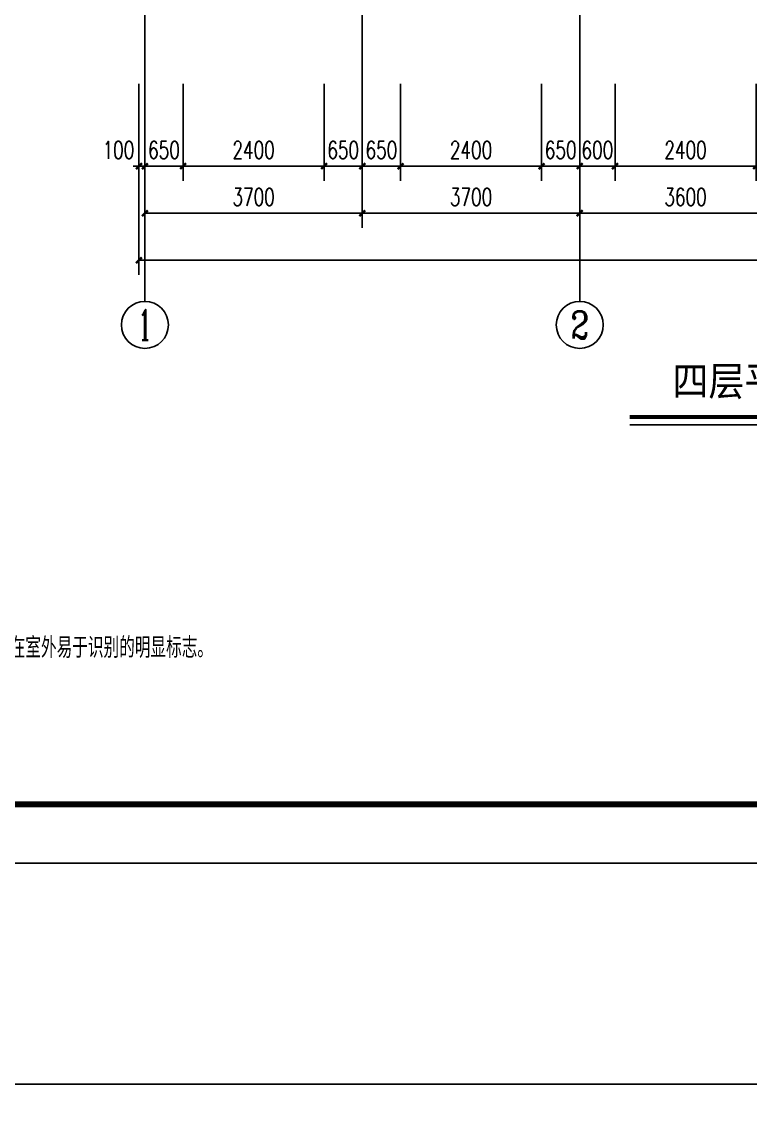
# Model space of a CAD drawing. Extents: x 5904849 to 6011887, y -826029 to -177002.
# Drawn here: x 5921320 to 5933714, y -546849 to -528306 of the extents above; entities that cross this region are included whole.
import ezdxf
from ezdxf.enums import TextEntityAlignment as Align

# ---------------------------------------------------------------- set-up
doc = ezdxf.new("R2010")
doc.units = 0
doc.header["$LTSCALE"] = 1000
doc.header["$MEASUREMENT"] = 0
doc.linetypes.add('DOTE', pattern=[2.42, 2, -0.2, 0.02, -0.2])
doc.layers.get('0').update_dxf_attribs({"linetype": 'CONTINUOUS'})
doc.layers.get('Defpoints').update_dxf_attribs({"linetype": 'CONTINUOUS'})
for name, color, linetype in [('AXIS', 3, 'CONTINUOUS'), ('AXIS_TEXT', 7, 'CONTINUOUS'), ('DOTE', 252, 'CONTINUOUS'), ('PUB_DIM', 3, 'CONTINUOUS'), ('PUB_TITLE', 4, 'CONTINUOUS'), ('图名', 15, 'CONTINUOUS'), ('文字', 11, 'CONTINUOUS')]:
    doc.layers.add(name, color=color, linetype=linetype)
doc.styles.add('_TCH_AXIS', font='COMPLEX', dxfattribs={"bigfont": 'GBCBIG'})
doc.styles.add('_TCH_DIM_T3', font='SIMPLEX', dxfattribs={"width": 0.705882, "bigfont": 'GBCBIG'})
doc.styles.add('COMPLEX', font='COMPLEX')
doc.styles.add('HZ1', font='txt.shx', dxfattribs={"bigfont": 'hzdx.shx'})
doc.styles.add('宋体', font='', dxfattribs={"width": 0.7})
doc.styles.get('宋体').set_extended_font_data('SimSun')
doc.dimstyles.new('_TCH_ARCH&&100', dxfattribs={"dimtxt": 297.5, "dimasz": 100, "dimexe": 250, "dimexo": 300, "dimgap": 126.25, "dimtad": 1, "dimdec": 0, "dimzin": 0, "dimdsep": 46, "dimtxsty": '_TCH_DIM_T3', "dimblk": 'ARCHTICK', "dimcen": 0.09, "dimclrt": 7, "dimazin": 2, "dimtfac": 1, "dimtdec": 0, "dimtix": 1, "dimtmove": 2, "dimatfit": 3, "dimfxl": 0, "dimtolj": 1, "dimtzin": 0, "dimarcsym": 0})

# ---------------------------------------------------------------- blocks, each defined once
blk = doc.blocks.new('_ArchTick')
at = {"color": 0, "linetype": 'ByBlock', "const_width": 0.4}
blk.add_lwpolyline([(-0.5, -0.5), (0.5, 0.5)], dxfattribs=at)
blk = doc.blocks.new('*D1012')
at = {"layer": 'Defpoints', "color": 0}
for p in [(5931414, -529061), (5933814, -529061), (5933814, -530761)]:
    blk.add_point(p, dxfattribs=at)
at = {"layer": 'PUB_DIM', "color": 0, "lineweight": -2}
for p, q in [((5931414, -529361), (5931414, -531011)), ((5933814, -529361), (5933814, -531011)), ((5931414, -530761), (5933814, -530761))]:
    blk.add_line(p, q, dxfattribs=at)
at = {"layer": 'PUB_DIM', "color": 0, "lineweight": -2, "xscale": 100, "yscale": 100, "zscale": 100, "rotation": 180}
blk.add_blockref('_ArchTick', (5931414, -530761), dxfattribs=at)
at = {"layer": 'PUB_DIM', "color": 0, "lineweight": -2, "xscale": 100, "yscale": 100, "zscale": 100}
blk.add_blockref('_ArchTick', (5933814, -530761), dxfattribs=at)
at = {"layer": 'PUB_DIM', "color": 7, "insert": (5932614, -530486), "char_height": 297.5, "attachment_point": 5, "style": '_TCH_DIM_T3'}
blk.add_mtext('\\A1;2400', dxfattribs=at)
blk = doc.blocks.new('*D1013')
at = {"layer": 'Defpoints', "color": 0}
for p in [(5930814, -529061), (5931414, -529061), (5931414, -530761)]:
    blk.add_point(p, dxfattribs=at)
at = {"layer": 'PUB_DIM', "color": 0, "lineweight": -2}
for p, q in [((5930814, -529361), (5930814, -531011)), ((5931414, -529361), (5931414, -531011)), ((5930814, -530761), (5930714, -530761)), ((5930814, -530761), (5931414, -530761)), ((5931414, -530761), (5931514, -530761))]:
    blk.add_line(p, q, dxfattribs=at)
at = {"layer": 'PUB_DIM', "color": 0, "lineweight": -2, "xscale": 100, "yscale": 100, "zscale": 100}
blk.add_blockref('_ArchTick', (5930814, -530761), dxfattribs=at)
at = {"layer": 'PUB_DIM', "color": 0, "lineweight": -2, "xscale": 100, "yscale": 100, "zscale": 100, "rotation": 180}
blk.add_blockref('_ArchTick', (5931414, -530761), dxfattribs=at)
at = {"layer": 'PUB_DIM', "color": 7, "insert": (5931114, -530486), "char_height": 297.5, "attachment_point": 5, "style": '_TCH_DIM_T3'}
blk.add_mtext('\\A1;600', dxfattribs=at)
blk = doc.blocks.new('*D1014')
at = {"layer": 'Defpoints', "color": 0}
for p in [(5930164, -529061), (5930814, -529061), (5930814, -530761)]:
    blk.add_point(p, dxfattribs=at)
at = {"layer": 'PUB_DIM', "color": 0, "lineweight": -2}
for p, q in [((5930164, -529361), (5930164, -531011)), ((5930814, -529361), (5930814, -531011)), ((5930164, -530761), (5930064, -530761)), ((5930164, -530761), (5930814, -530761)), ((5930814, -530761), (5930914, -530761))]:
    blk.add_line(p, q, dxfattribs=at)
at = {"layer": 'PUB_DIM', "color": 0, "lineweight": -2, "xscale": 100, "yscale": 100, "zscale": 100}
blk.add_blockref('_ArchTick', (5930164, -530761), dxfattribs=at)
at = {"layer": 'PUB_DIM', "color": 0, "lineweight": -2, "xscale": 100, "yscale": 100, "zscale": 100, "rotation": 180}
blk.add_blockref('_ArchTick', (5930814, -530761), dxfattribs=at)
at = {"layer": 'PUB_DIM', "color": 7, "insert": (5930489, -530486), "char_height": 297.5, "attachment_point": 5, "style": '_TCH_DIM_T3'}
blk.add_mtext('\\A1;650', dxfattribs=at)
blk = doc.blocks.new('*D1015')
at = {"layer": 'Defpoints', "color": 0}
for p in [(5927764, -529061), (5930164, -529061), (5930164, -530761)]:
    blk.add_point(p, dxfattribs=at)
at = {"layer": 'PUB_DIM', "color": 0, "lineweight": -2}
for p, q in [((5927764, -529361), (5927764, -531011)), ((5930164, -529361), (5930164, -531011)), ((5927764, -530761), (5930164, -530761))]:
    blk.add_line(p, q, dxfattribs=at)
at = {"layer": 'PUB_DIM', "color": 0, "lineweight": -2, "xscale": 100, "yscale": 100, "zscale": 100, "rotation": 180}
blk.add_blockref('_ArchTick', (5927764, -530761), dxfattribs=at)
at = {"layer": 'PUB_DIM', "color": 0, "lineweight": -2, "xscale": 100, "yscale": 100, "zscale": 100}
blk.add_blockref('_ArchTick', (5930164, -530761), dxfattribs=at)
at = {"layer": 'PUB_DIM', "color": 7, "insert": (5928964, -530486), "char_height": 297.5, "attachment_point": 5, "style": '_TCH_DIM_T3'}
blk.add_mtext('\\A1;2400', dxfattribs=at)
blk = doc.blocks.new('*D1016')
at = {"layer": 'Defpoints', "color": 0}
for p in [(5927114, -529061), (5927764, -529061), (5927764, -530761)]:
    blk.add_point(p, dxfattribs=at)
at = {"layer": 'PUB_DIM', "color": 0, "lineweight": -2}
for p, q in [((5927114, -529361), (5927114, -531011)), ((5927764, -529361), (5927764, -531011)), ((5927114, -530761), (5927014, -530761)), ((5927114, -530761), (5927764, -530761)), ((5927764, -530761), (5927864, -530761))]:
    blk.add_line(p, q, dxfattribs=at)
at = {"layer": 'PUB_DIM', "color": 0, "lineweight": -2, "xscale": 100, "yscale": 100, "zscale": 100}
blk.add_blockref('_ArchTick', (5927114, -530761), dxfattribs=at)
at = {"layer": 'PUB_DIM', "color": 0, "lineweight": -2, "xscale": 100, "yscale": 100, "zscale": 100, "rotation": 180}
blk.add_blockref('_ArchTick', (5927764, -530761), dxfattribs=at)
at = {"layer": 'PUB_DIM', "color": 7, "insert": (5927439, -530486), "char_height": 297.5, "attachment_point": 5, "style": '_TCH_DIM_T3'}
blk.add_mtext('\\A1;650', dxfattribs=at)
blk = doc.blocks.new('*D1017')
at = {"layer": 'Defpoints', "color": 0}
for p in [(5926464, -529061), (5927114, -529061), (5927114, -530761)]:
    blk.add_point(p, dxfattribs=at)
at = {"layer": 'PUB_DIM', "color": 0, "lineweight": -2}
for p, q in [((5926464, -529361), (5926464, -531011)), ((5927114, -529361), (5927114, -531011)), ((5926464, -530761), (5926364, -530761)), ((5926464, -530761), (5927114, -530761)), ((5927114, -530761), (5927214, -530761))]:
    blk.add_line(p, q, dxfattribs=at)
at = {"layer": 'PUB_DIM', "color": 0, "lineweight": -2, "xscale": 100, "yscale": 100, "zscale": 100}
blk.add_blockref('_ArchTick', (5926464, -530761), dxfattribs=at)
at = {"layer": 'PUB_DIM', "color": 0, "lineweight": -2, "xscale": 100, "yscale": 100, "zscale": 100, "rotation": 180}
blk.add_blockref('_ArchTick', (5927114, -530761), dxfattribs=at)
at = {"layer": 'PUB_DIM', "color": 7, "insert": (5926789, -530486), "char_height": 297.5, "attachment_point": 5, "style": '_TCH_DIM_T3'}
blk.add_mtext('\\A1;650', dxfattribs=at)
blk = doc.blocks.new('*D1018')
at = {"layer": 'Defpoints', "color": 0}
for p in [(5924064, -529061), (5926464, -529061), (5926464, -530761)]:
    blk.add_point(p, dxfattribs=at)
at = {"layer": 'PUB_DIM', "color": 0, "lineweight": -2}
for p, q in [((5924064, -529361), (5924064, -531011)), ((5926464, -529361), (5926464, -531011)), ((5924064, -530761), (5926464, -530761))]:
    blk.add_line(p, q, dxfattribs=at)
at = {"layer": 'PUB_DIM', "color": 0, "lineweight": -2, "xscale": 100, "yscale": 100, "zscale": 100, "rotation": 180}
blk.add_blockref('_ArchTick', (5924064, -530761), dxfattribs=at)
at = {"layer": 'PUB_DIM', "color": 0, "lineweight": -2, "xscale": 100, "yscale": 100, "zscale": 100}
blk.add_blockref('_ArchTick', (5926464, -530761), dxfattribs=at)
at = {"layer": 'PUB_DIM', "color": 7, "insert": (5925264, -530486), "char_height": 297.5, "attachment_point": 5, "style": '_TCH_DIM_T3'}
blk.add_mtext('\\A1;2400', dxfattribs=at)
blk = doc.blocks.new('*D1019')
at = {"layer": 'Defpoints', "color": 0}
for p in [(5923414, -529061), (5924064, -529061), (5924064, -530761)]:
    blk.add_point(p, dxfattribs=at)
at = {"layer": 'PUB_DIM', "color": 0, "lineweight": -2}
for p, q in [((5923414, -529361), (5923414, -531011)), ((5924064, -529361), (5924064, -531011)), ((5923414, -530761), (5923314, -530761)), ((5923414, -530761), (5924064, -530761)), ((5924064, -530761), (5924164, -530761))]:
    blk.add_line(p, q, dxfattribs=at)
at = {"layer": 'PUB_DIM', "color": 0, "lineweight": -2, "xscale": 100, "yscale": 100, "zscale": 100}
blk.add_blockref('_ArchTick', (5923414, -530761), dxfattribs=at)
at = {"layer": 'PUB_DIM', "color": 0, "lineweight": -2, "xscale": 100, "yscale": 100, "zscale": 100, "rotation": 180}
blk.add_blockref('_ArchTick', (5924064, -530761), dxfattribs=at)
at = {"layer": 'PUB_DIM', "color": 7, "insert": (5923739, -530486), "char_height": 297.5, "attachment_point": 5, "style": '_TCH_DIM_T3'}
blk.add_mtext('\\A1;650', dxfattribs=at)
blk = doc.blocks.new('*D1020')
at = {"layer": 'Defpoints', "color": 0}
for p in [(5923314, -529061), (5923414, -529061), (5923414, -530761)]:
    blk.add_point(p, dxfattribs=at)
at = {"layer": 'PUB_DIM', "color": 0, "lineweight": -2}
for p, q in [((5923314, -529361), (5923314, -531011)), ((5923414, -529361), (5923414, -531011)), ((5923314, -530761), (5923214, -530761)), ((5923314, -530761), (5923414, -530761)), ((5923414, -530761), (5923514, -530761))]:
    blk.add_line(p, q, dxfattribs=at)
at = {"layer": 'PUB_DIM', "color": 0, "lineweight": -2, "xscale": 100, "yscale": 100, "zscale": 100}
blk.add_blockref('_ArchTick', (5923314, -530761), dxfattribs=at)
at = {"layer": 'PUB_DIM', "color": 0, "lineweight": -2, "xscale": 100, "yscale": 100, "zscale": 100, "rotation": 180}
blk.add_blockref('_ArchTick', (5923414, -530761), dxfattribs=at)
at = {"layer": 'PUB_DIM', "color": 7, "insert": (5922964, -530486), "char_height": 297.5, "attachment_point": 5, "style": '_TCH_DIM_T3'}
blk.add_mtext('\\A1;100', dxfattribs=at)
blk = doc.blocks.new('*D1295')
at = {"layer": 'AXIS', "color": 0, "lineweight": -2}
for p, q in [((5923414, -529361), (5923414, -531811)), ((5927114, -529361), (5927114, -531811)), ((5923414, -531561), (5927114, -531561))]:
    blk.add_line(p, q, dxfattribs=at)
at = {"layer": 'Defpoints', "color": 0}
for p in [(5923414, -529061), (5927114, -529061), (5927114, -531561)]:
    blk.add_point(p, dxfattribs=at)
at = {"layer": 'AXIS', "color": 0, "lineweight": -2, "xscale": 100, "yscale": 100, "zscale": 100, "rotation": 180}
blk.add_blockref('_ArchTick', (5923414, -531561), dxfattribs=at)
at = {"layer": 'AXIS', "color": 0, "lineweight": -2, "xscale": 100, "yscale": 100, "zscale": 100}
blk.add_blockref('_ArchTick', (5927114, -531561), dxfattribs=at)
at = {"layer": 'AXIS', "color": 7, "insert": (5925264, -531286), "char_height": 297.5, "attachment_point": 5, "style": '_TCH_DIM_T3'}
blk.add_mtext('\\A1;3700', dxfattribs=at)
blk = doc.blocks.new('*D1296')
at = {"layer": 'AXIS', "color": 0, "lineweight": -2}
for p, q in [((5927114, -529361), (5927114, -531811)), ((5930814, -529361), (5930814, -531811)), ((5927114, -531561), (5930814, -531561))]:
    blk.add_line(p, q, dxfattribs=at)
at = {"layer": 'Defpoints', "color": 0}
for p in [(5927114, -529061), (5930814, -529061), (5930814, -531561)]:
    blk.add_point(p, dxfattribs=at)
at = {"layer": 'AXIS', "color": 0, "lineweight": -2, "xscale": 100, "yscale": 100, "zscale": 100, "rotation": 180}
blk.add_blockref('_ArchTick', (5927114, -531561), dxfattribs=at)
at = {"layer": 'AXIS', "color": 0, "lineweight": -2, "xscale": 100, "yscale": 100, "zscale": 100}
blk.add_blockref('_ArchTick', (5930814, -531561), dxfattribs=at)
at = {"layer": 'AXIS', "color": 7, "insert": (5928964, -531286), "char_height": 297.5, "attachment_point": 5, "style": '_TCH_DIM_T3'}
blk.add_mtext('\\A1;3700', dxfattribs=at)
blk = doc.blocks.new('*D1297')
at = {"layer": 'AXIS', "color": 0, "lineweight": -2}
for p, q in [((5930814, -529361), (5930814, -531811)), ((5934414, -529361), (5934414, -531811)), ((5930814, -531561), (5934414, -531561))]:
    blk.add_line(p, q, dxfattribs=at)
at = {"layer": 'Defpoints', "color": 0}
for p in [(5930814, -529061), (5934414, -529061), (5934414, -531561)]:
    blk.add_point(p, dxfattribs=at)
at = {"layer": 'AXIS', "color": 0, "lineweight": -2, "xscale": 100, "yscale": 100, "zscale": 100, "rotation": 180}
blk.add_blockref('_ArchTick', (5930814, -531561), dxfattribs=at)
at = {"layer": 'AXIS', "color": 0, "lineweight": -2, "xscale": 100, "yscale": 100, "zscale": 100}
blk.add_blockref('_ArchTick', (5934414, -531561), dxfattribs=at)
at = {"layer": 'AXIS', "color": 7, "insert": (5932614, -531286), "char_height": 297.5, "attachment_point": 5, "style": '_TCH_DIM_T3'}
blk.add_mtext('\\A1;3600', dxfattribs=at)
blk = doc.blocks.new('*D1300')
at = {"layer": 'AXIS', "color": 0, "lineweight": -2}
for p, q in [((5923314, -529361), (5923314, -532611)), ((5945514, -529361), (5945514, -532611)), ((5923314, -532361), (5945514, -532361))]:
    blk.add_line(p, q, dxfattribs=at)
at = {"layer": 'Defpoints', "color": 0}
for p in [(5923314, -529061), (5945514, -529061), (5945514, -532361)]:
    blk.add_point(p, dxfattribs=at)
at = {"layer": 'AXIS', "color": 0, "lineweight": -2, "xscale": 100, "yscale": 100, "zscale": 100, "rotation": 180}
blk.add_blockref('_ArchTick', (5923314, -532361), dxfattribs=at)
at = {"layer": 'AXIS', "color": 0, "lineweight": -2, "xscale": 100, "yscale": 100, "zscale": 100}
blk.add_blockref('_ArchTick', (5945514, -532361), dxfattribs=at)
at = {"layer": 'AXIS', "color": 7, "insert": (5934414, -532086), "char_height": 297.5, "attachment_point": 5, "style": '_TCH_DIM_T3'}
blk.add_mtext('\\A1;22200', dxfattribs=at)
blk = doc.blocks.new('_AXISO')
blk.add_circle((0, 0), 0.5)
at = {"layer": 'AXIS_TEXT', "style": 'COMPLEX', "width": 1.041667}
blk.add_attdef('A', text='', height=0.56, dxfattribs=at).set_placement((-0.25, -0.28), (0.25, -0.28), align=Align.FIT)

msp = doc.modelspace()

# ---------------------------------------------------------------- linework, layer by layer
at = {"layer": 'AXIS', "color": 0}
for p, q in [((5923414.3, -529060.5), (5923414.3, -533060.5)), ((5930814.3, -529060.5), (5930814.3, -533060.5))]:
    msp.add_line(p, q, dxfattribs=at)
at = {"layer": 'DOTE', "linetype": 'DOTE'}
for p, q in [((5923414.3, -529060.5), (5923414.3, -509560.5)), ((5930814.3, -529060.5), (5930814.3, -509560.5)), ((5927114.3, -530060.5), (5927114.3, -520760.5))]:
    msp.add_line(p, q, dxfattribs=at)
at = {"layer": 'PUB_TITLE', "color": 4}
for points in [[(5904849.4, -542614.7), (5964249.4, -542614.7), (5964249.4, -500614.7), (5904849.4, -500614.7)], [(5904849.4, -588373.9), (5964249.4, -588373.9), (5964249.4, -546373.9), (5904849.4, -546373.9)]]:
    msp.add_lwpolyline(points, close=True, dxfattribs=at)
at = {"layer": 'PUB_TITLE', "color": 4, "const_width": 100}
msp.add_lwpolyline([(5907349.4, -541614.7), (5963249.4, -541614.7), (5963249.4, -501614.7), (5907349.4, -501614.7)], close=True, dxfattribs=at)
at = {"layer": '图名'}
msp.add_line((5931665.6, -535158.2), (5936398.3, -535158.2), dxfattribs=at)
at = {"layer": '图名', "const_width": 70}
msp.add_lwpolyline([(5931665.6, -535025), (5936398.3, -535025)], dxfattribs=at)

# ---------------------------------------------------------------- block references
at = {"layer": 'AXIS', "color": 0}
ref = msp.add_blockref('_AXISO', (5923414.3, -533460.5), dxfattribs=dict(at, xscale=800, yscale=800, zscale=800))
ref.add_attrib('A', '1', dxfattribs={"layer": 'AXIS_TEXT', "color": 0, "height": 514.7, "style": '_TCH_AXIS'}).set_placement((5923304, -533717.9), (5923524.6, -533717.9), align=Align.FIT)
ref = msp.add_blockref('_AXISO', (5930814.3, -533460.5), dxfattribs=dict(at, xscale=800, yscale=800, zscale=800))
ref.add_attrib('A', '2', dxfattribs={"layer": 'AXIS_TEXT', "color": 0, "height": 465.9, "style": '_TCH_AXIS'}).set_placement((5930659, -533693.5), (5930969.6, -533693.5), align=Align.FIT)

# ---------------------------------------------------------------- texts
at = {"layer": '图名', "style": '宋体', "width": 0.9}
msp.add_text('四层平面图', height=500, dxfattribs=at).set_placement((5932389.2, -534664.2))
at = {"layer": '文字', "style": 'HZ1', "width": 0.8}
msp.add_text('4、XFC（建筑救援窗口）的窗口玻璃为易于破碎的钢化安全玻璃，并应设置可在室外易于识别的明显标志。', height=350, dxfattribs=at).set_placement((5911654.9, -539122.7))

# ---------------------------------------------------------------- dimensions: what is measured, and where the dimension line sits
at = {"layer": 'AXIS', "color": 0}
for p1, p2, distance, picture, middle in [((5923314.3, -529060.5), (5945514.3, -529060.5), -3300, '*D1300', (5934414.3, -532085.5)), ((5923414.3, -529060.5), (5927114.3, -529060.5), -2500, '*D1295', (5925264.3, -531285.5)), ((5927114.3, -529060.5), (5930814.3, -529060.5), -2500, '*D1296', (5928964.3, -531285.5)), ((5930814.3, -529060.5), (5934414.3, -529060.5), -2500, '*D1297', (5932614.3, -531285.5))]:
    dim = msp.add_aligned_dim(p1=p1, p2=p2, distance=distance, dimstyle='_TCH_ARCH&&100', dxfattribs=at)
    dim.commit()
    dim.dimension.update_dxf_attribs({"geometry": picture, "text_midpoint": middle})
at = {"layer": 'PUB_DIM', "color": 0}
dim = msp.add_linear_dim(base=(5923414.3, -530760.5), p1=(5923314.3, -529060.5), p2=(5923414.3, -529060.5), angle=0, dimstyle='_TCH_ARCH&&100', dxfattribs=at)
dim.commit()
dim.dimension.update_dxf_attribs({"geometry": '*D1020', "text_midpoint": (5922964.3, -530485.5), "dimtype": 129})
for p1, p2, picture, middle in [((5923414.3, -529060.5), (5924064.3, -529060.5), '*D1019', (5923739.3, -530485.5)), ((5924064.3, -529060.5), (5926464.3, -529060.5), '*D1018', (5925264.3, -530485.5)), ((5926464.3, -529060.5), (5927114.3, -529060.5), '*D1017', (5926789.3, -530485.5)), ((5927114.3, -529060.5), (5927764.3, -529060.5), '*D1016', (5927439.3, -530485.5)), ((5927764.3, -529060.5), (5930164.3, -529060.5), '*D1015', (5928964.3, -530485.5)), ((5930164.3, -529060.5), (5930814.3, -529060.5), '*D1014', (5930489.3, -530485.5)), ((5930814.3, -529060.5), (5931414.3, -529060.5), '*D1013', (5931114.3, -530485.5)), ((5931414.3, -529060.5), (5933814.3, -529060.5), '*D1012', (5932614.3, -530485.5))]:
    dim = msp.add_aligned_dim(p1=p1, p2=p2, distance=-1700, dimstyle='_TCH_ARCH&&100', dxfattribs=at)
    dim.commit()
    dim.dimension.update_dxf_attribs({"geometry": picture, "text_midpoint": middle})

doc.saveas('drawing.dxf')
